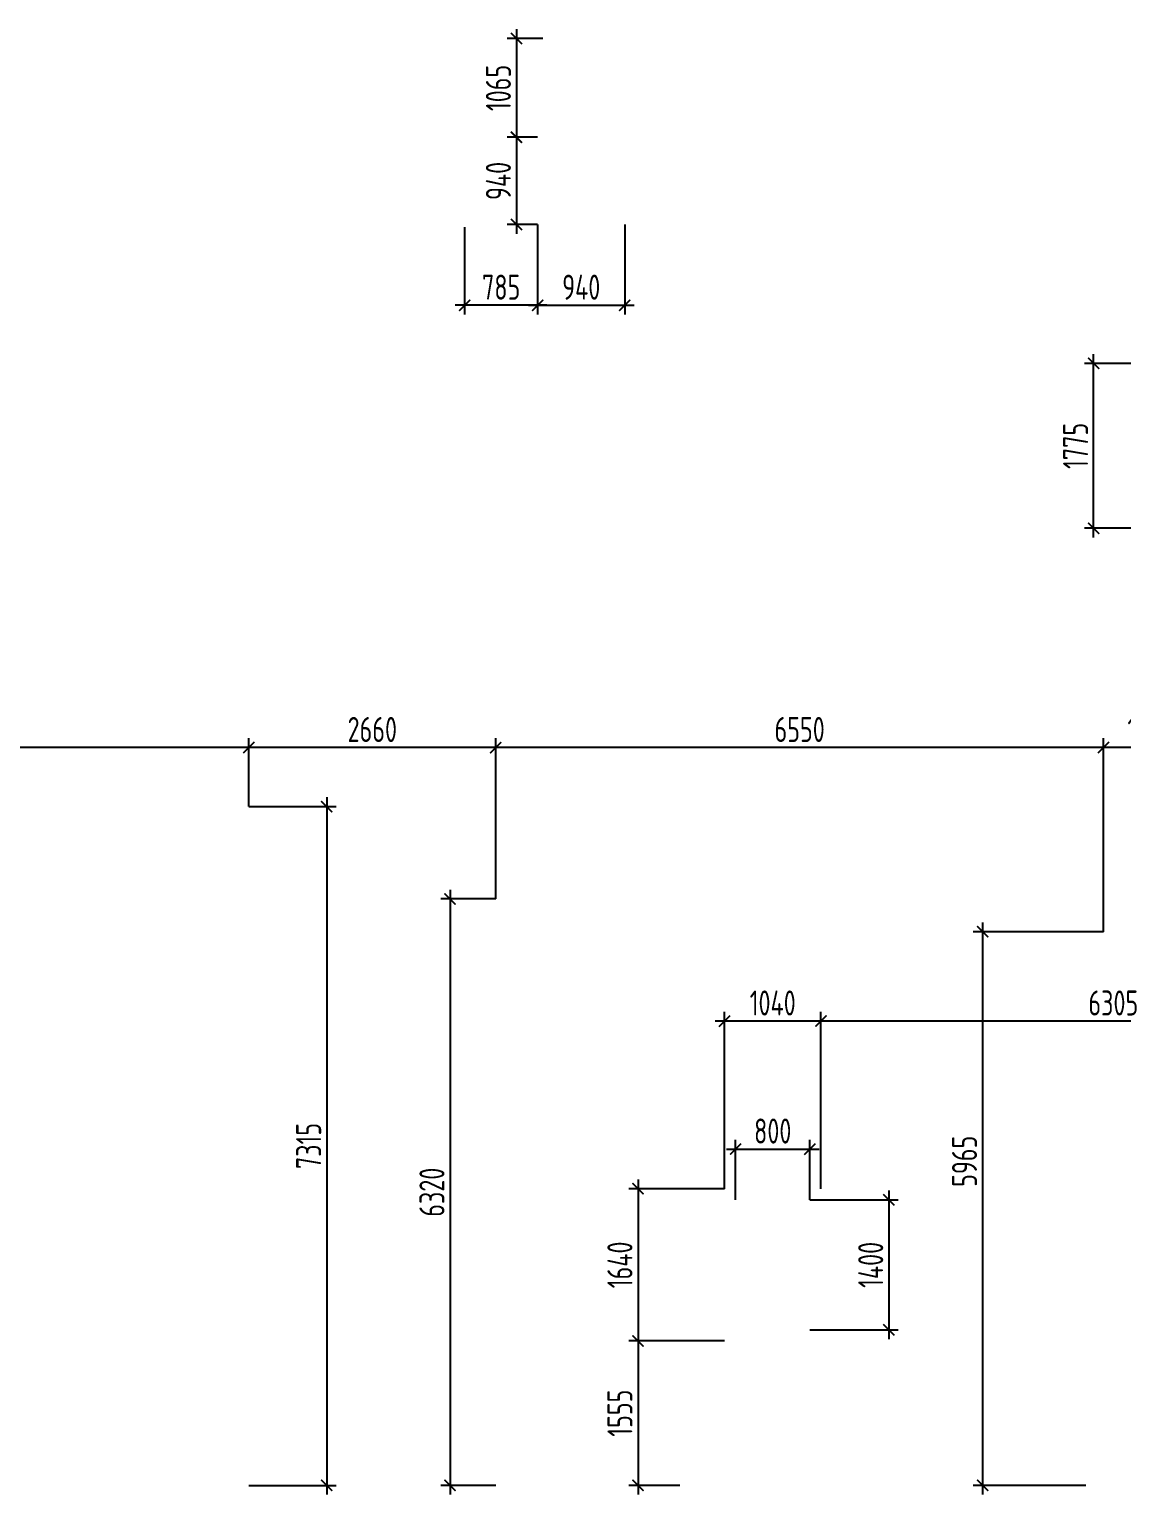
# Model space of a CAD drawing. Header units: millimetres. Extents: x -350007 to 536090, y -888 to 198380.
# Drawn here: x 494352 to 506126, y 115441 to 131231 of the extents above; entities that cross this region are included whole.
import ezdxf

# ---------------------------------------------------------------- set-up
doc = ezdxf.new("R2010")
doc.units = ezdxf.units.MM
doc.layers.add('АР_Размеры нов.', color=15, linetype='Continuous', lineweight=0)
doc.styles.add('ISOCPEUR', font='isocpeur.ttf', dxfattribs={"width": 0.7})
doc.dimstyles.new('R_100', dxfattribs={"dimtxt": 270, "dimasz": 120, "dimexe": 100, "dimexo": 0, "dimgap": 60, "dimtad": 1, "dimdec": 0, "dimrnd": 5, "dimzin": 0, "dimdsep": 46, "dimtxsty": 'ISOCPEUR', "dimblk": 'ARCHTICK', "dimcen": 0, "dimdle": 100, "dimclrd": 256, "dimclre": 256, "dimclrt": 256, "dimadec": 0, "dimazin": 0, "dimtfac": 2, "dimtdec": 0, "dimtofl": 0, "dimtmove": 1, "dimatfit": 3, "dimfxl": 1, "dimtvp": 3, "dimtolj": 1, "dimtzin": 0, "dimarcsym": 0})

# ---------------------------------------------------------------- blocks, each defined once
blk = doc.blocks.new('_ArchTick')
at = {"color": 0, "linetype": 'ByBlock', "const_width": 0.15}
blk.add_lwpolyline([(-0.5, -0.5), (0.5, 0.5)], dxfattribs=at)
blk = doc.blocks.new('*D3184')
at = {"layer": 'Defpoints', "color": 0, "transparency": 16777216}
for p in [(499886, 131131), (499603, 130067), (499831, 130067)]:
    blk.add_point(p, dxfattribs=at)
at = {"layer": 'АР_Размеры нов.', "lineweight": -2, "transparency": 16777216}
for p, q in [((499603, 131231), (499603, 129967)), ((499886, 131131), (499503, 131131)), ((499831, 130067), (499503, 130067))]:
    blk.add_line(p, q, dxfattribs=at)
at = {"layer": 'АР_Размеры нов.', "lineweight": -2, "transparency": 16777216, "xscale": 120, "yscale": 120, "zscale": 120}
for p, rotation in [((499603, 131131), 90), ((499603, 130067), 270)]:
    blk.add_blockref('_ArchTick', p, dxfattribs=dict(at, rotation=rotation))
at = {"layer": 'АР_Размеры нов.', "transparency": 16777216, "insert": (499408, 130599), "char_height": 270, "attachment_point": 5, "rotation": 90, "style": 'ISOCPEUR'}
blk.add_mtext('\\A1;1065', dxfattribs=at)
blk = doc.blocks.new('*D3185')
at = {"layer": 'Defpoints', "color": 0, "transparency": 16777216}
for p in [(499831, 130067), (499603, 129127), (499831, 129127)]:
    blk.add_point(p, dxfattribs=at)
at = {"layer": 'АР_Размеры нов.', "lineweight": -2, "transparency": 16777216}
for p, q in [((499603, 130167), (499603, 129027)), ((499831, 130067), (499503, 130067)), ((499831, 129127), (499503, 129127))]:
    blk.add_line(p, q, dxfattribs=at)
at = {"layer": 'АР_Размеры нов.', "lineweight": -2, "transparency": 16777216, "xscale": 120, "yscale": 120, "zscale": 120}
for p, rotation in [((499603, 130067), 90), ((499603, 129127), 270)]:
    blk.add_blockref('_ArchTick', p, dxfattribs=dict(at, rotation=rotation))
at = {"layer": 'АР_Размеры нов.', "transparency": 16777216, "insert": (499408, 129597), "char_height": 270, "attachment_point": 5, "rotation": 90, "style": 'ISOCPEUR'}
blk.add_mtext('\\A1;940', dxfattribs=at)
blk = doc.blocks.new('*D3186')
at = {"layer": 'Defpoints', "color": 0, "transparency": 16777216}
for p in [(499044, 129098), (499831, 129127), (499044, 128257)]:
    blk.add_point(p, dxfattribs=at)
at = {"layer": 'АР_Размеры нов.', "lineweight": -2, "transparency": 16777216}
for p, q in [((499044, 129098), (499044, 128157)), ((499831, 129127), (499831, 128157)), ((499931, 128257), (498944, 128257))]:
    blk.add_line(p, q, dxfattribs=at)
at = {"layer": 'АР_Размеры нов.', "lineweight": -2, "transparency": 16777216, "xscale": 120, "yscale": 120, "zscale": 120, "rotation": 180}
blk.add_blockref('_ArchTick', (499044, 128257), dxfattribs=at)
at = {"layer": 'АР_Размеры нов.', "lineweight": -2, "transparency": 16777216, "xscale": 120, "yscale": 120, "zscale": 120}
blk.add_blockref('_ArchTick', (499831, 128257), dxfattribs=at)
at = {"layer": 'АР_Размеры нов.', "transparency": 16777216, "insert": (499438, 128452), "char_height": 270, "attachment_point": 5, "style": 'ISOCPEUR'}
blk.add_mtext('\\A1;785', dxfattribs=at)
blk = doc.blocks.new('*D3187')
at = {"layer": 'Defpoints', "color": 0, "transparency": 16777216}
for p in [(499831, 129127), (500770, 129128), (500770, 128257)]:
    blk.add_point(p, dxfattribs=at)
at = {"layer": 'АР_Размеры нов.', "lineweight": -2, "transparency": 16777216}
for p, q in [((499831, 129127), (499831, 128157)), ((500770, 129128), (500770, 128157)), ((499731, 128257), (500870, 128257))]:
    blk.add_line(p, q, dxfattribs=at)
at = {"layer": 'АР_Размеры нов.', "lineweight": -2, "transparency": 16777216, "xscale": 120, "yscale": 120, "zscale": 120, "rotation": 180}
blk.add_blockref('_ArchTick', (499831, 128257), dxfattribs=at)
at = {"layer": 'АР_Размеры нов.', "lineweight": -2, "transparency": 16777216, "xscale": 120, "yscale": 120, "zscale": 120}
blk.add_blockref('_ArchTick', (500770, 128257), dxfattribs=at)
at = {"layer": 'АР_Размеры нов.', "transparency": 16777216, "insert": (500301, 128452), "char_height": 270, "attachment_point": 5, "style": 'ISOCPEUR'}
blk.add_mtext('\\A1;940', dxfattribs=at)
blk = doc.blocks.new('*D4292')
at = {"layer": 'Defpoints', "color": 0, "transparency": 16777216}
for p in [(502885, 120544), (502885, 118737), (509188, 118737)]:
    blk.add_point(p, dxfattribs=at)
at = {"layer": 'АР_Размеры нов.', "lineweight": -2, "transparency": 16777216}
for p, q in [((502885, 118737), (502885, 120644)), ((509188, 118737), (509188, 120644)), ((509288, 120544), (502785, 120544))]:
    blk.add_line(p, q, dxfattribs=at)
at = {"layer": 'АР_Размеры нов.', "lineweight": -2, "transparency": 16777216, "xscale": 120, "yscale": 120, "zscale": 120, "rotation": 180}
blk.add_blockref('_ArchTick', (502885, 120544), dxfattribs=at)
at = {"layer": 'АР_Размеры нов.', "lineweight": -2, "transparency": 16777216, "xscale": 120, "yscale": 120, "zscale": 120}
blk.add_blockref('_ArchTick', (509188, 120544), dxfattribs=at)
at = {"layer": 'АР_Размеры нов.', "transparency": 16777216, "insert": (506036, 120739), "char_height": 270, "attachment_point": 5, "style": 'ISOCPEUR'}
blk.add_mtext('\\A1;6305', dxfattribs=at)
blk = doc.blocks.new('*D4293')
at = {"layer": 'Defpoints', "color": 0, "transparency": 16777216}
for p in [(501845, 120544), (501845, 118737), (502885, 118737)]:
    blk.add_point(p, dxfattribs=at)
at = {"layer": 'АР_Размеры нов.', "lineweight": -2, "transparency": 16777216}
for p, q in [((501845, 118737), (501845, 120644)), ((502885, 118737), (502885, 120644)), ((502985, 120544), (501745, 120544))]:
    blk.add_line(p, q, dxfattribs=at)
at = {"layer": 'АР_Размеры нов.', "lineweight": -2, "transparency": 16777216, "xscale": 120, "yscale": 120, "zscale": 120, "rotation": 180}
blk.add_blockref('_ArchTick', (501845, 120544), dxfattribs=at)
at = {"layer": 'АР_Размеры нов.', "lineweight": -2, "transparency": 16777216, "xscale": 120, "yscale": 120, "zscale": 120}
blk.add_blockref('_ArchTick', (502885, 120544), dxfattribs=at)
at = {"layer": 'АР_Размеры нов.', "transparency": 16777216, "insert": (502365, 120739), "char_height": 270, "attachment_point": 5, "style": 'ISOCPEUR'}
blk.add_mtext('\\A1;1040', dxfattribs=at)
blk = doc.blocks.new('*D4294')
at = {"layer": 'Defpoints', "color": 0, "transparency": 16777216}
for p in [(502765, 119164), (501965, 118617), (502765, 118617)]:
    blk.add_point(p, dxfattribs=at)
at = {"layer": 'АР_Размеры нов.', "lineweight": -2, "transparency": 16777216}
for p, q in [((501965, 118617), (501965, 119264)), ((502765, 118617), (502765, 119264)), ((501865, 119164), (502865, 119164))]:
    blk.add_line(p, q, dxfattribs=at)
at = {"layer": 'АР_Размеры нов.', "lineweight": -2, "transparency": 16777216, "xscale": 120, "yscale": 120, "zscale": 120, "rotation": 180}
blk.add_blockref('_ArchTick', (501965, 119164), dxfattribs=at)
at = {"layer": 'АР_Размеры нов.', "lineweight": -2, "transparency": 16777216, "xscale": 120, "yscale": 120, "zscale": 120}
blk.add_blockref('_ArchTick', (502765, 119164), dxfattribs=at)
at = {"layer": 'АР_Размеры нов.', "transparency": 16777216, "insert": (502365, 119359), "char_height": 270, "attachment_point": 5, "style": 'ISOCPEUR'}
blk.add_mtext('\\A1;800', dxfattribs=at)
blk = doc.blocks.new('*D4296')
at = {"layer": 'Defpoints', "color": 0, "transparency": 16777216}
for p in [(502765, 118617), (502765, 117217), (503616, 117217)]:
    blk.add_point(p, dxfattribs=at)
at = {"layer": 'АР_Размеры нов.', "lineweight": -2, "transparency": 16777216}
for p, q in [((502765, 118617), (503716, 118617)), ((503616, 118717), (503616, 117117)), ((502765, 117217), (503716, 117217))]:
    blk.add_line(p, q, dxfattribs=at)
at = {"layer": 'АР_Размеры нов.', "lineweight": -2, "transparency": 16777216, "xscale": 120, "yscale": 120, "zscale": 120}
for p, rotation in [((503616, 118617), 90), ((503616, 117217), 270)]:
    blk.add_blockref('_ArchTick', p, dxfattribs=dict(at, rotation=rotation))
at = {"layer": 'АР_Размеры нов.', "transparency": 16777216, "insert": (503421, 117917), "char_height": 270, "attachment_point": 5, "rotation": 90, "style": 'ISOCPEUR'}
blk.add_mtext('\\A1;1400', dxfattribs=at)
blk = doc.blocks.new('*D4297')
at = {"layer": 'Defpoints', "color": 0, "transparency": 16777216}
for p in [(501845, 118737), (500913, 117097), (501845, 117097)]:
    blk.add_point(p, dxfattribs=at)
at = {"layer": 'АР_Размеры нов.', "lineweight": -2, "transparency": 16777216}
for p, q in [((500913, 118837), (500913, 116997)), ((501845, 118737), (500813, 118737)), ((501845, 117097), (500813, 117097))]:
    blk.add_line(p, q, dxfattribs=at)
at = {"layer": 'АР_Размеры нов.', "lineweight": -2, "transparency": 16777216, "xscale": 120, "yscale": 120, "zscale": 120}
for p, rotation in [((500913, 118737), 90), ((500913, 117097), 270)]:
    blk.add_blockref('_ArchTick', p, dxfattribs=dict(at, rotation=rotation))
at = {"layer": 'АР_Размеры нов.', "transparency": 16777216, "insert": (500718, 117917), "char_height": 270, "attachment_point": 5, "rotation": 90, "style": 'ISOCPEUR'}
blk.add_mtext('\\A1;1640', dxfattribs=at)
blk = doc.blocks.new('*D4298')
at = {"layer": 'Defpoints', "color": 0, "transparency": 16777216}
for p in [(501845, 117097), (500913, 115541), (501362, 115541)]:
    blk.add_point(p, dxfattribs=at)
at = {"layer": 'АР_Размеры нов.', "lineweight": -2, "transparency": 16777216}
for p, q in [((500913, 117197), (500913, 115441)), ((501845, 117097), (500813, 117097)), ((501362, 115541), (500813, 115541))]:
    blk.add_line(p, q, dxfattribs=at)
at = {"layer": 'АР_Размеры нов.', "lineweight": -2, "transparency": 16777216, "xscale": 120, "yscale": 120, "zscale": 120}
for p, rotation in [((500913, 117097), 90), ((500913, 115541), 270)]:
    blk.add_blockref('_ArchTick', p, dxfattribs=dict(at, rotation=rotation))
at = {"layer": 'АР_Размеры нов.', "transparency": 16777216, "insert": (500718, 116319), "char_height": 270, "attachment_point": 5, "rotation": 90, "style": 'ISOCPEUR'}
blk.add_mtext('\\A1;1555', dxfattribs=at)
blk = doc.blocks.new('*D4301')
at = {"layer": 'Defpoints', "color": 0, "transparency": 16777216}
for p in [(505824, 127631), (506335, 127631), (506393, 125854)]:
    blk.add_point(p, dxfattribs=at)
at = {"layer": 'АР_Размеры нов.', "lineweight": -2, "transparency": 16777216}
for p, q in [((506335, 127631), (505724, 127631)), ((505824, 125754), (505824, 127731)), ((506393, 125854), (505724, 125854))]:
    blk.add_line(p, q, dxfattribs=at)
at = {"layer": 'АР_Размеры нов.', "lineweight": -2, "transparency": 16777216, "xscale": 120, "yscale": 120, "zscale": 120}
for p, rotation in [((505824, 127631), 90), ((505824, 125854), 270)]:
    blk.add_blockref('_ArchTick', p, dxfattribs=dict(at, rotation=rotation))
at = {"layer": 'АР_Размеры нов.', "transparency": 16777216, "insert": (505629, 126742), "char_height": 270, "attachment_point": 5, "rotation": 90, "style": 'ISOCPEUR'}
blk.add_mtext('\\A1;1775', dxfattribs=at)
blk = doc.blocks.new('*D4305')
at = {"layer": 'Defpoints', "color": 0, "transparency": 16777216}
for p in [(505930, 123491), (505930, 121507), (506930, 121502)]:
    blk.add_point(p, dxfattribs=at)
at = {"layer": 'АР_Размеры нов.', "lineweight": -2, "transparency": 16777216}
for p, q in [((507030, 123491), (505830, 123491)), ((505930, 121507), (505930, 123591)), ((506930, 121502), (506930, 123591))]:
    blk.add_line(p, q, dxfattribs=at)
at = {"layer": 'АР_Размеры нов.', "lineweight": -2, "transparency": 16777216, "xscale": 120, "yscale": 120, "zscale": 120, "rotation": 180}
blk.add_blockref('_ArchTick', (505930, 123491), dxfattribs=at)
at = {"layer": 'АР_Размеры нов.', "lineweight": -2, "transparency": 16777216, "xscale": 120, "yscale": 120, "zscale": 120}
blk.add_blockref('_ArchTick', (506930, 123491), dxfattribs=at)
at = {"layer": 'АР_Размеры нов.', "transparency": 16777216, "insert": (506430, 123686), "char_height": 270, "attachment_point": 5, "style": 'ISOCPEUR'}
blk.add_mtext('\\A1;1000', dxfattribs=at)
blk = doc.blocks.new('*D4306')
at = {"layer": 'Defpoints', "color": 0, "transparency": 16777216}
for p in [(499379, 123491), (499379, 121860), (505930, 121507)]:
    blk.add_point(p, dxfattribs=at)
at = {"layer": 'АР_Размеры нов.', "lineweight": -2, "transparency": 16777216}
for p, q in [((506030, 123491), (499279, 123491)), ((499379, 121860), (499379, 123591)), ((505930, 121507), (505930, 123591))]:
    blk.add_line(p, q, dxfattribs=at)
at = {"layer": 'АР_Размеры нов.', "lineweight": -2, "transparency": 16777216, "xscale": 120, "yscale": 120, "zscale": 120, "rotation": 180}
blk.add_blockref('_ArchTick', (499379, 123491), dxfattribs=at)
at = {"layer": 'АР_Размеры нов.', "lineweight": -2, "transparency": 16777216, "xscale": 120, "yscale": 120, "zscale": 120}
blk.add_blockref('_ArchTick', (505930, 123491), dxfattribs=at)
at = {"layer": 'АР_Размеры нов.', "transparency": 16777216, "insert": (502655, 123686), "char_height": 270, "attachment_point": 5, "style": 'ISOCPEUR'}
blk.add_mtext('\\A1;6550', dxfattribs=at)
blk = doc.blocks.new('*D4307')
at = {"layer": 'Defpoints', "color": 0, "transparency": 16777216}
for p in [(496718, 123491), (496718, 122855), (499379, 121860)]:
    blk.add_point(p, dxfattribs=at)
at = {"layer": 'АР_Размеры нов.', "lineweight": -2, "transparency": 16777216}
for p, q in [((499479, 123491), (496618, 123491)), ((496718, 122855), (496718, 123591)), ((499379, 121860), (499379, 123591))]:
    blk.add_line(p, q, dxfattribs=at)
at = {"layer": 'АР_Размеры нов.', "lineweight": -2, "transparency": 16777216, "xscale": 120, "yscale": 120, "zscale": 120, "rotation": 180}
blk.add_blockref('_ArchTick', (496718, 123491), dxfattribs=at)
at = {"layer": 'АР_Размеры нов.', "lineweight": -2, "transparency": 16777216, "xscale": 120, "yscale": 120, "zscale": 120}
blk.add_blockref('_ArchTick', (499379, 123491), dxfattribs=at)
at = {"layer": 'АР_Размеры нов.', "transparency": 16777216, "insert": (498049, 123686), "char_height": 270, "attachment_point": 5, "style": 'ISOCPEUR'}
blk.add_mtext('\\A1;2660', dxfattribs=at)
blk = doc.blocks.new('*D4308')
at = {"layer": 'Defpoints', "color": 0, "transparency": 16777216}
for p in [(489350, 124601), (489350, 123491), (496718, 122855)]:
    blk.add_point(p, dxfattribs=at)
at = {"layer": 'АР_Размеры нов.', "lineweight": -2, "transparency": 16777216}
for p, q in [((489350, 124601), (489350, 123391)), ((496818, 123491), (489250, 123491)), ((496718, 122855), (496718, 123591))]:
    blk.add_line(p, q, dxfattribs=at)
at = {"layer": 'АР_Размеры нов.', "lineweight": -2, "transparency": 16777216, "xscale": 120, "yscale": 120, "zscale": 120, "rotation": 180}
blk.add_blockref('_ArchTick', (489350, 123491), dxfattribs=at)
at = {"layer": 'АР_Размеры нов.', "lineweight": -2, "transparency": 16777216, "xscale": 120, "yscale": 120, "zscale": 120}
blk.add_blockref('_ArchTick', (496718, 123491), dxfattribs=at)
at = {"layer": 'АР_Размеры нов.', "transparency": 16777216, "insert": (493034, 123686), "char_height": 270, "attachment_point": 5, "style": 'ISOCPEUR'}
blk.add_mtext('\\A1;7370', dxfattribs=at)
blk = doc.blocks.new('*D4309')
at = {"layer": 'Defpoints', "color": 0, "transparency": 16777216}
for p in [(499379, 121860), (498887, 115541), (499379, 115541)]:
    blk.add_point(p, dxfattribs=at)
at = {"layer": 'АР_Размеры нов.', "lineweight": -2, "transparency": 16777216}
for p, q in [((498887, 121960), (498887, 115441)), ((499379, 121860), (498787, 121860)), ((499379, 115541), (498787, 115541))]:
    blk.add_line(p, q, dxfattribs=at)
at = {"layer": 'АР_Размеры нов.', "lineweight": -2, "transparency": 16777216, "xscale": 120, "yscale": 120, "zscale": 120}
for p, rotation in [((498887, 121860), 90), ((498887, 115541), 270)]:
    blk.add_blockref('_ArchTick', p, dxfattribs=dict(at, rotation=rotation))
at = {"layer": 'АР_Размеры нов.', "transparency": 16777216, "insert": (498692, 118700), "char_height": 270, "attachment_point": 5, "rotation": 90, "style": 'ISOCPEUR'}
blk.add_mtext('\\A1;6320', dxfattribs=at)
blk = doc.blocks.new('*D4310')
at = {"layer": 'Defpoints', "color": 0, "transparency": 16777216}
for p in [(496718, 122855), (496718, 115541), (497558, 115541)]:
    blk.add_point(p, dxfattribs=at)
at = {"layer": 'АР_Размеры нов.', "lineweight": -2, "transparency": 16777216}
for p, q in [((496718, 122855), (497658, 122855)), ((497558, 122955), (497558, 115441)), ((496718, 115541), (497658, 115541))]:
    blk.add_line(p, q, dxfattribs=at)
at = {"layer": 'АР_Размеры нов.', "lineweight": -2, "transparency": 16777216, "xscale": 120, "yscale": 120, "zscale": 120}
for p, rotation in [((497558, 122855), 90), ((497558, 115541), 270)]:
    blk.add_blockref('_ArchTick', p, dxfattribs=dict(at, rotation=rotation))
at = {"layer": 'АР_Размеры нов.', "transparency": 16777216, "insert": (497363, 119198), "char_height": 270, "attachment_point": 5, "rotation": 90, "style": 'ISOCPEUR'}
blk.add_mtext('\\A1;7315', dxfattribs=at)
blk = doc.blocks.new('*D4315')
at = {"layer": 'Defpoints', "color": 0, "transparency": 16777216}
for p in [(505930, 121507), (504627, 115541), (505739, 115541)]:
    blk.add_point(p, dxfattribs=at)
at = {"layer": 'АР_Размеры нов.', "lineweight": -2, "transparency": 16777216}
for p, q in [((504627, 121607), (504627, 115441)), ((505930, 121507), (504527, 121507)), ((505739, 115541), (504527, 115541))]:
    blk.add_line(p, q, dxfattribs=at)
at = {"layer": 'АР_Размеры нов.', "lineweight": -2, "transparency": 16777216, "xscale": 120, "yscale": 120, "zscale": 120}
for p, rotation in [((504627, 121507), 90), ((504627, 115541), 270)]:
    blk.add_blockref('_ArchTick', p, dxfattribs=dict(at, rotation=rotation))
at = {"layer": 'АР_Размеры нов.', "transparency": 16777216, "insert": (504432, 119033), "char_height": 270, "attachment_point": 5, "rotation": 90, "style": 'ISOCPEUR'}
blk.add_mtext('\\A1;5965', dxfattribs=at)

msp = doc.modelspace()

# ---------------------------------------------------------------- dimensions: what is measured, and where the dimension line sits
at = {"layer": 'АР_Размеры нов.'}
for base, p1, p2, picture, middle in [((499603.3, 130067.4), (499886.3, 131130.7), (499831.1, 130067.4), '*D3184', (499408.3, 130599.1)), ((499603.3, 129127.4), (499831.1, 130067.4), (499831.1, 129127.4), '*D3185', (499408.3, 129597.4)), ((505824.4, 127630.7), (506392.9, 125853.7), (506335.3, 127630.7), '*D4301', (505629.4, 126742.2)), ((497558.2, 115540.7), (496718.1, 122854.6), (496718.1, 115540.7), '*D4310', (497363.2, 119197.6)), ((498887.1, 115540.7), (499379.2, 121859.9), (499379.2, 115540.7), '*D4309', (498692.1, 118700.3)), ((500913.1, 117096.9), (501844.6, 118736.9), (501844.6, 117096.9), '*D4297', (500718.1, 117916.9)), ((503615.9, 117216.9), (502764.6, 118616.9), (502764.6, 117216.9), '*D4296', (503420.9, 117916.9)), ((500913.1, 115540.7), (501844.6, 117096.9), (501362.3, 115540.7), '*D4298', (500718.1, 116318.8))]:
    dim = msp.add_linear_dim(base=base, p1=p1, p2=p2, angle=90, dimstyle='R_100', override={"dimpost": '\\X'}, dxfattribs=at)
    dim.commit()
    dim.dimension.update_dxf_attribs({"geometry": picture, "text_midpoint": middle})
for base, p1, p2, picture, middle in [((499044.1, 128256.7), (499831.1, 129127.4), (499044.1, 129098), '*D3186', (499437.6, 128451.7)), ((500770.2, 128256.7), (499831.1, 129127.4), (500770.2, 129127.5), '*D3187', (500300.6, 128451.7)), ((489350.3, 123490.5), (496718.1, 122854.6), (489350.3, 124600.7), '*D4308', (493034.2, 123685.5)), ((496718.1, 123490.5), (499379.2, 121859.9), (496718.1, 122854.6), '*D4307', (498048.6, 123685.5)), ((499379.2, 123490.5), (505930.1, 121506.6), (499379.2, 121859.9), '*D4306', (502654.6, 123685.5)), ((505930.1, 123490.5), (506930.2, 121502), (505930.1, 121506.6), '*D4305', (506430.1, 123685.5)), ((501844.6, 120543.9), (502884.6, 118736.9), (501844.6, 118736.9), '*D4293', (502364.6, 120738.9)), ((502884.6, 120543.9), (509187.9, 118736.9), (502884.6, 118736.9), '*D4292', (506036.2, 120738.9)), ((502764.6, 119163.6), (501964.6, 118616.9), (502764.6, 118616.9), '*D4294', (502364.6, 119358.6))]:
    dim = msp.add_linear_dim(base=base, p1=p1, p2=p2, dimstyle='R_100', override={"dimpost": '\\X'}, dxfattribs=at)
    dim.commit()
    dim.dimension.update_dxf_attribs({"geometry": picture, "text_midpoint": middle})
dim = msp.add_linear_dim(base=(504627.1, 115540.7), p1=(505930.1, 121506.6), p2=(505739.4, 115540.7), angle=90, dimstyle='R_100', override={"dimpost": '\\X'}, dxfattribs=at)
dim.commit()
dim.dimension.update_dxf_attribs({"geometry": '*D4315', "text_midpoint": (504627.1, 119033), "dimtype": 160})

doc.saveas('drawing.dxf')
